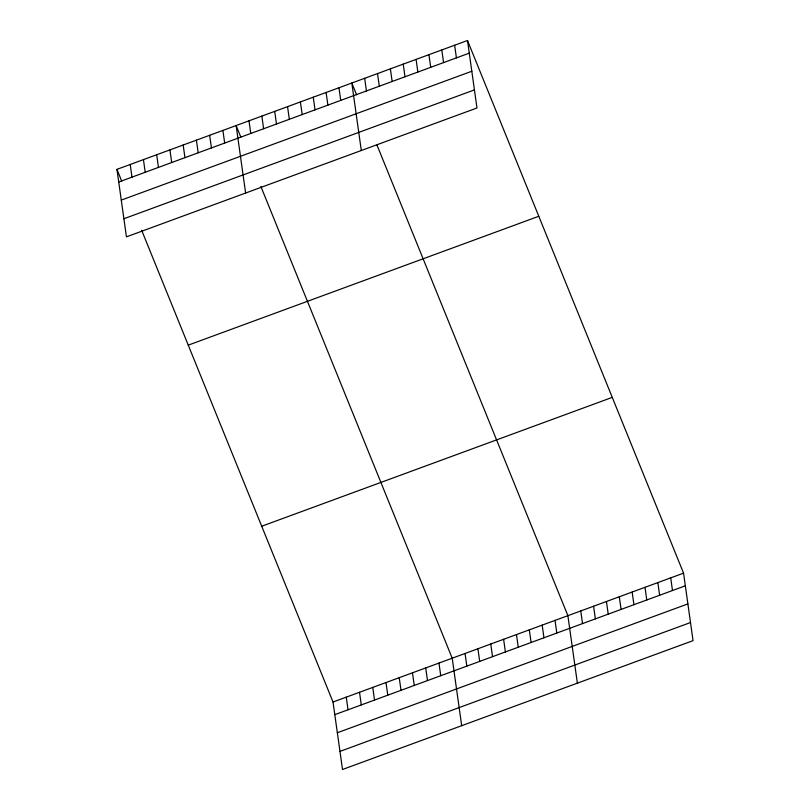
<?xml version="1.0" encoding="UTF-8"?>
<svg xmlns="http://www.w3.org/2000/svg" width="810" height="810" viewBox="0 0 810 810"><rect width="100%" height="100%" fill="white"/><g stroke="black" fill="none" stroke-linecap="round" stroke-linejoin="round"><path stroke-width="1.21" d="M467.492 40.5L476.979 107.983L126.441 236.854L116.954 169.361L467.492 40.5L683.559 573.146L693.046 640.639L342.508 769.5L333.021 702.017L141.669 230.293M118.726 182.007L469.274 53.146M121.277 200.11L471.815 71.25M123.889 218.751L474.437 89.89M188.254 345.141L538.802 216.27M261.721 526.237L612.259 397.376M333.021 702.017L683.559 573.146M334.793 714.663L685.341 585.802M337.345 732.756L687.882 603.896M339.957 751.407L690.505 622.536M356.572 94.74L351.813 83.025L361.3 150.508M377.014 145.132L567.881 615.671L577.368 683.164M240.894 137.265L236.135 125.55L245.622 193.033M260.861 186.482L452.203 658.196L461.69 725.689M116.954 169.361L121.703 181.086M670.71 577.874L672.482 590.52M657.852 582.603L659.634 595.249M645.003 587.321L646.785 599.977M632.144 592.049L633.926 604.695M619.296 596.778L621.078 609.424M606.447 601.496L608.219 614.152M593.588 606.224L595.37 618.87M580.74 610.953L582.512 623.599M555.032 620.399L556.804 633.045M542.173 625.128L543.956 637.774M454.643 45.228L456.415 57.874M529.325 629.846L531.097 642.502M441.784 49.947L443.566 62.603M516.466 634.574L518.248 647.22M428.935 54.675L430.717 67.321M503.617 639.303L505.399 651.949M416.087 59.403L417.859 72.049M490.769 644.021L492.541 656.677M403.228 64.122L405.01 76.778M477.91 648.749L479.692 661.395M390.38 68.85L392.151 81.496M465.061 653.478L466.833 666.124M377.521 73.578L379.303 86.224M364.672 78.297L366.444 90.953M438.959 663.066L440.741 675.712M425.716 667.936L427.498 680.582M338.965 87.753L340.737 100.399M412.472 672.806L414.254 685.452M326.106 92.472L327.888 105.128M399.229 677.676L401.011 690.322M313.257 97.2L315.039 109.846M385.995 682.536L387.767 695.193M300.399 101.928L302.181 114.574M372.752 687.406L374.524 700.053M287.55 106.647L289.332 119.303M359.508 692.277L361.28 704.923M274.701 111.375L276.473 124.021M346.265 697.147L348.037 709.793M261.843 116.103L263.625 128.749M248.994 120.822L250.766 133.478M222.892 130.42L224.674 143.066M209.648 135.29L211.43 147.936M196.405 140.15L198.187 152.806M183.171 145.02L184.943 157.666M169.928 149.89L171.7 162.537M156.684 154.761L158.456 167.407M143.441 159.631L145.213 172.277M130.197 164.491L131.969 177.147"/></g></svg>
